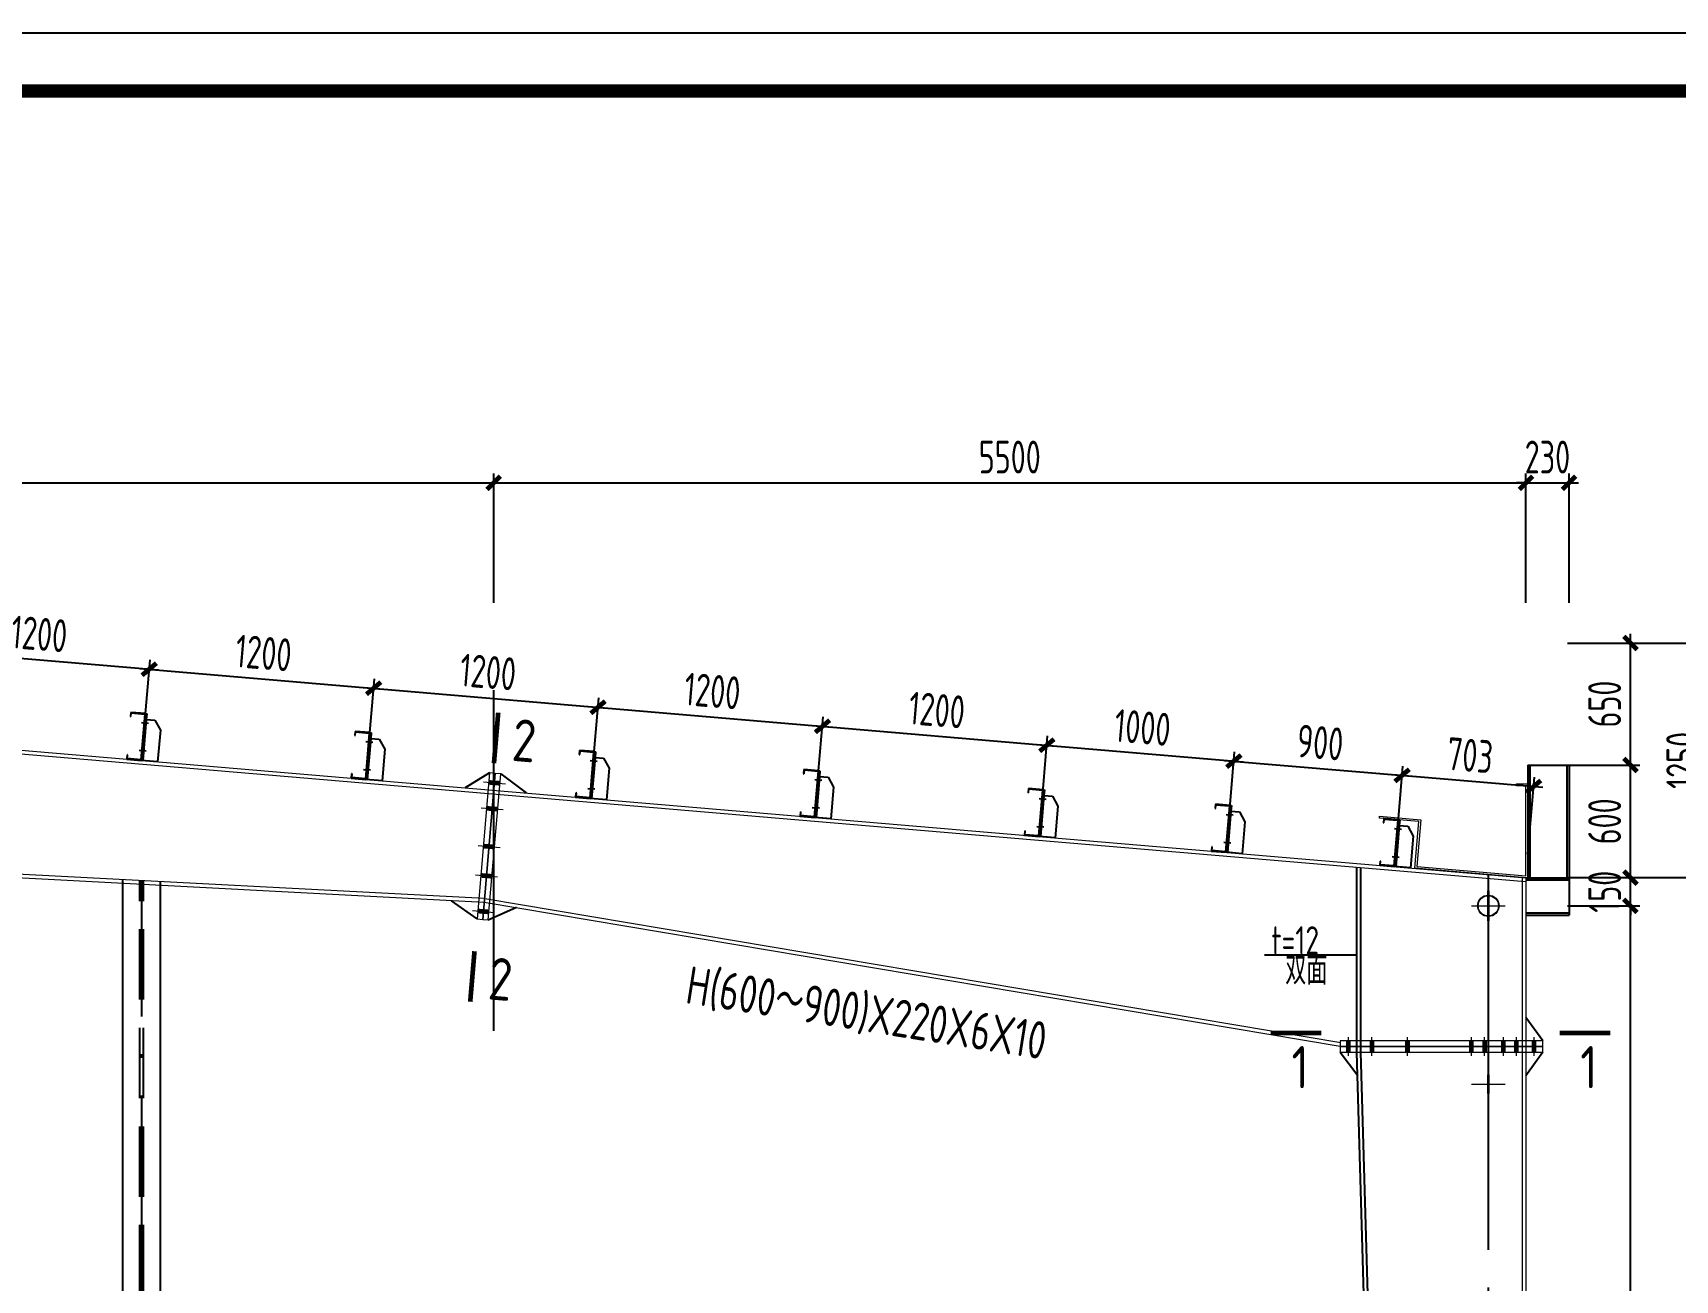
# Model space of a CAD drawing. Extents: x -3102990 to -851544, y -5293060 to -2540151.
# Drawn here: x -1208097 to -1190595, y -2644194 to -2630902 of the extents above; entities that cross this region are included whole.
import ezdxf

# ---------------------------------------------------------------- set-up
doc = ezdxf.new("R2010")
doc.units = 0
doc.header["$LTSCALE"] = 1000
doc.header["$PDMODE"] = 1
doc.linetypes.add('DASH', pattern=[0.35, 0.25, -0.1])
doc.linetypes.add('DOTE', pattern=[2.42, 2, -0.2, 0.02, -0.2])
doc.layers.get('0').update_dxf_attribs({"linetype": 'CONTINUOUS'})
doc.layers.get('Defpoints').update_dxf_attribs({"linetype": 'CONTINUOUS'})
for name, color, linetype in [('10', 7, 'CONTINUOUS'), ('AXIS', 253, 'DOTE'), ('BEAM_CON', 4, 'CONTINUOUS'), ('COLU', 7, 'CONTINUOUS'), ('DIM', 3, 'CONTINUOUS'), ('NUM', 7, 'CONTINUOUS'), ('PUB_TITLE', 4, 'CONTINUOUS'), ('REIN', 1, 'CONTINUOUS'), ('TEXT', 7, 'CONTINUOUS'), ('柱子', 3, 'CONTINUOUS'), ('檩托', 151, 'CONTINUOUS')]:
    doc.layers.add(name, color=color, linetype=linetype)
doc.layers.add('yichutu', color=7, linetype='CONTINUOUS', true_color=0xffffff, plot=False)
doc.styles.add('TSSD_Dimension', font='tssdeng.shx', dxfattribs={"width": 0.7, "bigfont": 'Hztxt.shx'})
doc.styles.add('TSSD_Norm', font='Tssdeng.shx', dxfattribs={"width": 0.75, "bigfont": 'hztxt.shx'})
doc.styles.add('TSSD_Rein', font='Tssdeng.shx', dxfattribs={"width": 0.75, "bigfont": 'hztxt.shx'})
doc.dimstyles.new('TSSD_50_100', dxfattribs={"dimtxt": 350, "dimasz": 100, "dimexe": 100, "dimexo": 250, "dimgap": 100, "dimtad": 1, "dimdec": 0, "dimlfac": 0.5, "dimzin": 0, "dimdsep": 46, "dimtxsty": 'TSSD_Dimension', "dimblk": 'ARCHTICK', "dimcen": 0, "dimdle": 100, "dimclrt": 7, "dimadec": 0, "dimazin": 0, "dimtfac": 1, "dimtdec": 0, "dimtix": 1, "dimtmove": 2, "dimatfit": 3, "dimfxl": 1, "dimtolj": 1, "dimtzin": 0, "dimarcsym": 0})

# ---------------------------------------------------------------- blocks, each defined once
blk = doc.blocks.new('_ArchTick')
at = {"color": 0, "const_width": 0.5}
blk.add_lwpolyline([(-0.71, -0.71), (0.71, 0.71)], dxfattribs=at)
blk = doc.blocks.new('*D502')
at = {"layer": 'Defpoints', "color": 0, "ltscale": 1.5}
for p in [(-1191534, -2639905), (-1191534, -2675905), (-1190240, -2675905)]:
    blk.add_point(p, dxfattribs=at)
at = {"layer": 'DIM', "color": 0, "lineweight": -2, "ltscale": 1.5}
for p, q in [((-1191284, -2639905), (-1190140, -2639905)), ((-1190240, -2639805), (-1190240, -2676005)), ((-1191284, -2675905), (-1190140, -2675905))]:
    blk.add_line(p, q, dxfattribs=at)
at = {"layer": 'DIM', "color": 0, "lineweight": -2, "ltscale": 1.5, "xscale": 100, "yscale": 100, "zscale": 100}
for p, rotation in [((-1190240, -2639905), 90), ((-1190240, -2675905), 270)]:
    blk.add_blockref('_ArchTick', p, dxfattribs=dict(at, rotation=rotation))
at = {"layer": 'DIM', "color": 7, "ltscale": 1.5, "insert": (-1190515, -2657905), "char_height": 350, "attachment_point": 5, "rotation": 90, "style": 'TSSD_Dimension'}
blk.add_mtext('\\A1;18000', dxfattribs=at)
blk = doc.blocks.new('A$C28752233')
at = {"layer": '檩托'}
for p, q in [((-151, 23), (-219, -78)), ((-60, 23), (-151, 23)), ((-60, 83), (-60, 23)), ((-46, 83), (-60, 83)), ((-60, 23), (-60, -417)), ((-46, 83), (111, 83)), ((-46, -417), (-46, 83)), ((-46, -417), (-46, 83)), ((-40, 78), (-40, -411)), ((106, 78), (-40, 78)), ((106, 38), (106, 78)), ((111, 38), (106, 38)), ((111, 83), (111, 38)), ((-219, -78), (-219, -417)), ((-87, -18), (-12, -18)), ((-87, -316), (-12, -316)), ((-219, -417), (-46, -417)), ((111, -417), (-46, -417)), ((-40, -411), (106, -411)), ((106, -372), (111, -372)), ((106, -411), (106, -372)), ((111, -372), (111, -417))]:
    blk.add_line(p, q, dxfattribs=at)
at = {"layer": '檩托', "const_width": 20, "elevation": 793}
blk.add_lwpolyline([(-60, -18), (-40, -18)], dxfattribs=at)
at = {"layer": '檩托', "const_width": 20}
blk.add_lwpolyline([(-60, -316), (-40, -316)], dxfattribs=at)
blk = doc.blocks.new('*D484')
at = {"layer": 'Defpoints', "color": 0, "ltscale": 1.5}
for p in [(-1206857, -2637684), (-1209330, -2638452), (-1206939, -2638655)]:
    blk.add_point(p, dxfattribs=at)
at = {"layer": 'DIM', "color": 0, "lineweight": -2, "ltscale": 1.5}
for p, q in [((-1209348, -2637473), (-1206757, -2637692)), ((-1209309, -2638203), (-1209240, -2637382)), ((-1206918, -2638406), (-1206848, -2637584))]:
    blk.add_line(p, q, dxfattribs=at)
at = {"layer": 'DIM', "color": 0, "lineweight": -2, "ltscale": 1.5, "xscale": 100, "yscale": 100, "zscale": 100}
for p, rotation in [((-1209248, -2637481), 175.1559996245568), ((-1206857, -2637684), 355.1559996245568)]:
    blk.add_blockref('_ArchTick', p, dxfattribs=dict(at, rotation=rotation))
at = {"layer": 'DIM', "color": 7, "ltscale": 1.5, "insert": (-1208029, -2637308), "char_height": 350, "attachment_point": 5, "rotation": 355.156, "style": 'TSSD_Dimension'}
blk.add_mtext('\\A1;1200', dxfattribs=at)
blk = doc.blocks.new('*D485')
at = {"layer": 'Defpoints', "color": 0, "ltscale": 1.5}
for p in [(-1204465, -2637886), (-1206939, -2638655), (-1204548, -2638858)]:
    blk.add_point(p, dxfattribs=at)
at = {"layer": 'DIM', "color": 0, "lineweight": -2, "ltscale": 1.5}
for p, q in [((-1206918, -2638406), (-1206848, -2637584)), ((-1206956, -2637675), (-1204366, -2637895)), ((-1204526, -2638608), (-1204457, -2637787))]:
    blk.add_line(p, q, dxfattribs=at)
at = {"layer": 'DIM', "color": 0, "lineweight": -2, "ltscale": 1.5, "xscale": 100, "yscale": 100, "zscale": 100}
for p, rotation in [((-1206857, -2637684), 175.1559996245568), ((-1204465, -2637886), 355.1559996245568)]:
    blk.add_blockref('_ArchTick', p, dxfattribs=dict(at, rotation=rotation))
at = {"layer": 'DIM', "color": 7, "ltscale": 1.5, "insert": (-1205638, -2637511), "char_height": 350, "attachment_point": 5, "rotation": 355.156, "style": 'TSSD_Dimension'}
blk.add_mtext('\\A1;1200', dxfattribs=at)
blk = doc.blocks.new('*D486')
at = {"layer": 'Defpoints', "color": 0, "ltscale": 1.5}
for p in [(-1202074, -2638089), (-1204548, -2638858), (-1202156, -2639060)]:
    blk.add_point(p, dxfattribs=at)
at = {"layer": 'DIM', "color": 0, "lineweight": -2, "ltscale": 1.5}
for p, q in [((-1204526, -2638608), (-1204457, -2637787)), ((-1204565, -2637878), (-1201974, -2638098)), ((-1202135, -2638811), (-1202065, -2637989))]:
    blk.add_line(p, q, dxfattribs=at)
at = {"layer": 'DIM', "color": 0, "lineweight": -2, "ltscale": 1.5, "xscale": 100, "yscale": 100, "zscale": 100}
for p, rotation in [((-1204465, -2637886), 175.1559996245568), ((-1202074, -2638089), 355.1559996245568)]:
    blk.add_blockref('_ArchTick', p, dxfattribs=dict(at, rotation=rotation))
at = {"layer": 'DIM', "color": 7, "ltscale": 1.5, "insert": (-1203246, -2637714), "char_height": 350, "attachment_point": 5, "rotation": 355.156, "style": 'TSSD_Dimension'}
blk.add_mtext('\\A1;1200', dxfattribs=at)
blk = doc.blocks.new('*D487')
at = {"layer": 'Defpoints', "color": 0, "ltscale": 1.5}
for p in [(-1199682, -2638292), (-1202156, -2639060), (-1199765, -2639263)]:
    blk.add_point(p, dxfattribs=at)
at = {"layer": 'DIM', "color": 0, "lineweight": -2, "ltscale": 1.5}
for p, q in [((-1202135, -2638811), (-1202065, -2637989)), ((-1202174, -2638081), (-1199583, -2638300)), ((-1199744, -2639014), (-1199674, -2638192))]:
    blk.add_line(p, q, dxfattribs=at)
at = {"layer": 'DIM', "color": 0, "lineweight": -2, "ltscale": 1.5, "xscale": 100, "yscale": 100, "zscale": 100}
for p, rotation in [((-1202074, -2638089), 175.1559996245568), ((-1199682, -2638292), 355.1559996245568)]:
    blk.add_blockref('_ArchTick', p, dxfattribs=dict(at, rotation=rotation))
at = {"layer": 'DIM', "color": 7, "ltscale": 1.5, "insert": (-1200855, -2637916), "char_height": 350, "attachment_point": 5, "rotation": 355.156, "style": 'TSSD_Dimension'}
blk.add_mtext('\\A1;1200', dxfattribs=at)
blk = doc.blocks.new('*D488')
at = {"layer": 'Defpoints', "color": 0, "ltscale": 1.5}
for p in [(-1197291, -2638494), (-1199765, -2639263), (-1197373, -2639466)]:
    blk.add_point(p, dxfattribs=at)
at = {"layer": 'DIM', "color": 0, "lineweight": -2, "ltscale": 1.5}
for p, q in [((-1199744, -2639014), (-1199674, -2638192)), ((-1199782, -2638283), (-1197191, -2638503)), ((-1197352, -2639216), (-1197283, -2638395))]:
    blk.add_line(p, q, dxfattribs=at)
at = {"layer": 'DIM', "color": 0, "lineweight": -2, "ltscale": 1.5, "xscale": 100, "yscale": 100, "zscale": 100}
for p, rotation in [((-1199682, -2638292), 175.1559996245568), ((-1197291, -2638494), 355.1559996245568)]:
    blk.add_blockref('_ArchTick', p, dxfattribs=dict(at, rotation=rotation))
at = {"layer": 'DIM', "color": 7, "ltscale": 1.5, "insert": (-1198463, -2638119), "char_height": 350, "attachment_point": 5, "rotation": 355.156, "style": 'TSSD_Dimension'}
blk.add_mtext('\\A1;1200', dxfattribs=at)
blk = doc.blocks.new('*D489')
at = {"layer": 'Defpoints', "color": 0, "ltscale": 1.5}
for p in [(-1203186, -2635698), (-1221686, -2637225), (-1203186, -2637225)]:
    blk.add_point(p, dxfattribs=at)
at = {"layer": 'DIM', "color": 0, "lineweight": -2, "ltscale": 1.5}
for p, q in [((-1221786, -2635698), (-1203086, -2635698)), ((-1221686, -2636975), (-1221686, -2635598)), ((-1203186, -2636975), (-1203186, -2635598))]:
    blk.add_line(p, q, dxfattribs=at)
at = {"layer": 'DIM', "color": 0, "lineweight": -2, "ltscale": 1.5, "xscale": 100, "yscale": 100, "zscale": 100, "rotation": 180}
blk.add_blockref('_ArchTick', (-1221686, -2635698), dxfattribs=at)
at = {"layer": 'DIM', "color": 0, "lineweight": -2, "ltscale": 1.5, "xscale": 100, "yscale": 100, "zscale": 100}
blk.add_blockref('_ArchTick', (-1203186, -2635698), dxfattribs=at)
at = {"layer": 'DIM', "color": 7, "ltscale": 1.5, "insert": (-1212436, -2635423), "char_height": 350, "attachment_point": 5, "style": 'TSSD_Dimension'}
blk.add_mtext('\\A1;9250', dxfattribs=at)
blk = doc.blocks.new('*D490')
at = {"layer": 'Defpoints', "color": 0, "ltscale": 1.5}
for p in [(-1192186, -2635698), (-1203186, -2637225), (-1192186, -2637225)]:
    blk.add_point(p, dxfattribs=at)
at = {"layer": 'DIM', "color": 0, "lineweight": -2, "ltscale": 1.5}
for p, q in [((-1203286, -2635698), (-1192086, -2635698)), ((-1203186, -2636975), (-1203186, -2635598)), ((-1192186, -2636975), (-1192186, -2635598))]:
    blk.add_line(p, q, dxfattribs=at)
at = {"layer": 'DIM', "color": 0, "lineweight": -2, "ltscale": 1.5, "xscale": 100, "yscale": 100, "zscale": 100, "rotation": 180}
blk.add_blockref('_ArchTick', (-1203186, -2635698), dxfattribs=at)
at = {"layer": 'DIM', "color": 0, "lineweight": -2, "ltscale": 1.5, "xscale": 100, "yscale": 100, "zscale": 100}
blk.add_blockref('_ArchTick', (-1192186, -2635698), dxfattribs=at)
at = {"layer": 'DIM', "color": 7, "ltscale": 1.5, "insert": (-1197686, -2635423), "char_height": 350, "attachment_point": 5, "style": 'TSSD_Dimension'}
blk.add_mtext('\\A1;5500', dxfattribs=at)
blk = doc.blocks.new('*D491')
at = {"layer": 'Defpoints', "color": 0, "ltscale": 1.5}
for p in [(-1191726, -2635698), (-1192186, -2637225), (-1191726, -2637225)]:
    blk.add_point(p, dxfattribs=at)
at = {"layer": 'DIM', "color": 0, "lineweight": -2, "ltscale": 1.5}
for p, q in [((-1192186, -2635698), (-1192286, -2635698)), ((-1192186, -2636975), (-1192186, -2635598)), ((-1192186, -2635698), (-1191726, -2635698)), ((-1191726, -2636975), (-1191726, -2635598)), ((-1191726, -2635698), (-1191626, -2635698))]:
    blk.add_line(p, q, dxfattribs=at)
at = {"layer": 'DIM', "color": 0, "lineweight": -2, "ltscale": 1.5, "xscale": 100, "yscale": 100, "zscale": 100}
blk.add_blockref('_ArchTick', (-1192186, -2635698), dxfattribs=at)
at = {"layer": 'DIM', "color": 0, "lineweight": -2, "ltscale": 1.5, "xscale": 100, "yscale": 100, "zscale": 100, "rotation": 180}
blk.add_blockref('_ArchTick', (-1191726, -2635698), dxfattribs=at)
at = {"layer": 'DIM', "color": 7, "ltscale": 1.5, "insert": (-1191956, -2635423), "char_height": 350, "attachment_point": 5, "style": 'TSSD_Dimension'}
blk.add_mtext('\\A1;230', dxfattribs=at)
blk = doc.blocks.new('*D492')
at = {"layer": 'Defpoints', "color": 0, "ltscale": 1.5}
for p in [(-1195298, -2638663), (-1197373, -2639466), (-1195380, -2639634)]:
    blk.add_point(p, dxfattribs=at)
at = {"layer": 'DIM', "color": 0, "lineweight": -2, "ltscale": 1.5}
for p, q in [((-1197391, -2638486), (-1195199, -2638672)), ((-1197352, -2639216), (-1197283, -2638395)), ((-1195359, -2639385), (-1195290, -2638564))]:
    blk.add_line(p, q, dxfattribs=at)
at = {"layer": 'DIM', "color": 0, "lineweight": -2, "ltscale": 1.5, "xscale": 100, "yscale": 100, "zscale": 100}
for p, rotation in [((-1197291, -2638494), 175.1559996249161), ((-1195298, -2638663), 355.1559996249162)]:
    blk.add_blockref('_ArchTick', p, dxfattribs=dict(at, rotation=rotation))
at = {"layer": 'DIM', "color": 7, "ltscale": 1.5, "insert": (-1196271, -2638305), "char_height": 350, "attachment_point": 5, "rotation": 355.156, "style": 'TSSD_Dimension'}
blk.add_mtext('\\A1;1000', dxfattribs=at)
blk = doc.blocks.new('*D493')
at = {"layer": 'Defpoints', "color": 0, "ltscale": 1.5}
for p in [(-1193505, -2638815), (-1195380, -2639634), (-1193587, -2639786)]:
    blk.add_point(p, dxfattribs=at)
at = {"layer": 'DIM', "color": 0, "lineweight": -2, "ltscale": 1.5}
for p, q in [((-1195398, -2638655), (-1193405, -2638824)), ((-1195359, -2639385), (-1195290, -2638564)), ((-1193566, -2639537), (-1193496, -2638716))]:
    blk.add_line(p, q, dxfattribs=at)
at = {"layer": 'DIM', "color": 0, "lineweight": -2, "ltscale": 1.5, "xscale": 100, "yscale": 100, "zscale": 100}
for p, rotation in [((-1195298, -2638663), 175.1559996245568), ((-1193505, -2638815), 355.1559996245568)]:
    blk.add_blockref('_ArchTick', p, dxfattribs=dict(at, rotation=rotation))
at = {"layer": 'DIM', "color": 7, "ltscale": 1.5, "insert": (-1194378, -2638465), "char_height": 350, "attachment_point": 5, "rotation": 355.156, "style": 'TSSD_Dimension'}
blk.add_mtext('\\A1;900', dxfattribs=at)
blk = doc.blocks.new('*D494')
at = {"layer": 'Defpoints', "color": 0, "ltscale": 1.5}
for p in [(-1192104, -2638934), (-1193587, -2639786), (-1192186, -2639905)]:
    blk.add_point(p, dxfattribs=at)
at = {"layer": 'DIM', "color": 0, "lineweight": -2, "ltscale": 1.5}
for p, q in [((-1193566, -2639537), (-1193496, -2638716)), ((-1193604, -2638807), (-1192004, -2638942)), ((-1192165, -2639656), (-1192095, -2638834))]:
    blk.add_line(p, q, dxfattribs=at)
at = {"layer": 'DIM', "color": 0, "lineweight": -2, "ltscale": 1.5, "xscale": 100, "yscale": 100, "zscale": 100}
for p, rotation in [((-1193505, -2638815), 175.1559996245568), ((-1192104, -2638934), 355.1559996245568)]:
    blk.add_blockref('_ArchTick', p, dxfattribs=dict(at, rotation=rotation))
at = {"layer": 'DIM', "color": 7, "ltscale": 1.5, "insert": (-1192781, -2638601), "char_height": 350, "attachment_point": 5, "rotation": 355.156, "style": 'TSSD_Dimension'}
blk.add_mtext('\\A1;703', dxfattribs=at)
blk = doc.blocks.new('*D496')
at = {"layer": 'Defpoints', "color": 0, "ltscale": 1.5}
for p in [(-1191994, -2640205), (-1191072, -2640205), (-1191994, -2665905)]:
    blk.add_point(p, dxfattribs=at)
at = {"layer": 'DIM', "color": 0, "lineweight": -2, "ltscale": 1.5}
for p, q in [((-1191072, -2666005), (-1191072, -2640105)), ((-1191744, -2640205), (-1190972, -2640205)), ((-1191744, -2665905), (-1190972, -2665905))]:
    blk.add_line(p, q, dxfattribs=at)
at = {"layer": 'DIM', "color": 0, "lineweight": -2, "ltscale": 1.5, "xscale": 100, "yscale": 100, "zscale": 100}
for p, rotation in [((-1191072, -2640205), 90), ((-1191072, -2665905), 270)]:
    blk.add_blockref('_ArchTick', p, dxfattribs=dict(at, rotation=rotation))
at = {"layer": 'DIM', "color": 7, "ltscale": 1.5, "insert": (-1191347, -2653055), "char_height": 350, "attachment_point": 5, "rotation": 90, "style": 'TSSD_Dimension'}
blk.add_mtext('\\A1;12850', dxfattribs=at)
blk = doc.blocks.new('*D497')
at = {"layer": 'Defpoints', "color": 0, "ltscale": 1.5}
for p in [(-1191994, -2639905), (-1191072, -2639905), (-1191994, -2640205)]:
    blk.add_point(p, dxfattribs=at)
at = {"layer": 'DIM', "color": 0, "lineweight": -2, "ltscale": 1.5}
for p, q in [((-1191744, -2639905), (-1190972, -2639905)), ((-1191072, -2639905), (-1191072, -2639805)), ((-1191072, -2640205), (-1191072, -2639905)), ((-1191744, -2640205), (-1190972, -2640205)), ((-1191072, -2640205), (-1191072, -2640305))]:
    blk.add_line(p, q, dxfattribs=at)
at = {"layer": 'DIM', "color": 0, "lineweight": -2, "ltscale": 1.5, "xscale": 100, "yscale": 100, "zscale": 100}
for p, rotation in [((-1191072, -2639905), 270), ((-1191072, -2640205), 90)]:
    blk.add_blockref('_ArchTick', p, dxfattribs=dict(at, rotation=rotation))
at = {"layer": 'DIM', "color": 7, "ltscale": 1.5, "insert": (-1191347, -2640055), "char_height": 350, "attachment_point": 5, "rotation": 90, "style": 'TSSD_Dimension'}
blk.add_mtext('\\A1;150', dxfattribs=at)
blk = doc.blocks.new('*D498')
at = {"layer": 'Defpoints', "color": 0, "ltscale": 1.5}
for p in [(-1191994, -2638705), (-1191072, -2638705), (-1191994, -2639905)]:
    blk.add_point(p, dxfattribs=at)
at = {"layer": 'DIM', "color": 0, "lineweight": -2, "ltscale": 1.5}
for p, q in [((-1191744, -2638705), (-1190972, -2638705)), ((-1191072, -2640005), (-1191072, -2638605)), ((-1191744, -2639905), (-1190972, -2639905))]:
    blk.add_line(p, q, dxfattribs=at)
at = {"layer": 'DIM', "color": 0, "lineweight": -2, "ltscale": 1.5, "xscale": 100, "yscale": 100, "zscale": 100}
for p, rotation in [((-1191072, -2638705), 90), ((-1191072, -2639905), 270)]:
    blk.add_blockref('_ArchTick', p, dxfattribs=dict(at, rotation=rotation))
at = {"layer": 'DIM', "color": 7, "ltscale": 1.5, "insert": (-1191347, -2639305), "char_height": 350, "attachment_point": 5, "rotation": 90, "style": 'TSSD_Dimension'}
blk.add_mtext('\\A1;600', dxfattribs=at)
blk = doc.blocks.new('*D499')
at = {"layer": 'Defpoints', "color": 0, "ltscale": 1.5}
for p in [(-1191994, -2637405), (-1191072, -2637405), (-1191994, -2638705)]:
    blk.add_point(p, dxfattribs=at)
at = {"layer": 'DIM', "color": 0, "lineweight": -2, "ltscale": 1.5}
for p, q in [((-1191072, -2638805), (-1191072, -2637305)), ((-1191744, -2637405), (-1190972, -2637405)), ((-1191744, -2638705), (-1190972, -2638705))]:
    blk.add_line(p, q, dxfattribs=at)
at = {"layer": 'DIM', "color": 0, "lineweight": -2, "ltscale": 1.5, "xscale": 100, "yscale": 100, "zscale": 100}
for p, rotation in [((-1191072, -2637405), 90), ((-1191072, -2638705), 270)]:
    blk.add_blockref('_ArchTick', p, dxfattribs=dict(at, rotation=rotation))
at = {"layer": 'DIM', "color": 7, "ltscale": 1.5, "insert": (-1191347, -2638055), "char_height": 350, "attachment_point": 5, "rotation": 90, "style": 'TSSD_Dimension'}
blk.add_mtext('\\A1;650', dxfattribs=at)
blk = doc.blocks.new('*D500')
at = {"layer": 'Defpoints', "color": 0, "ltscale": 1.5}
for p in [(-1191534, -2637405), (-1190240, -2637405), (-1191534, -2639905)]:
    blk.add_point(p, dxfattribs=at)
at = {"layer": 'DIM', "color": 0, "lineweight": -2, "ltscale": 1.5}
for p, q in [((-1190240, -2640005), (-1190240, -2637305)), ((-1191284, -2637405), (-1190140, -2637405)), ((-1191284, -2639905), (-1190140, -2639905))]:
    blk.add_line(p, q, dxfattribs=at)
at = {"layer": 'DIM', "color": 0, "lineweight": -2, "ltscale": 1.5, "xscale": 100, "yscale": 100, "zscale": 100}
for p, rotation in [((-1190240, -2637405), 90), ((-1190240, -2639905), 270)]:
    blk.add_blockref('_ArchTick', p, dxfattribs=dict(at, rotation=rotation))
at = {"layer": 'DIM', "color": 7, "ltscale": 1.5, "insert": (-1190515, -2638655), "char_height": 350, "attachment_point": 5, "rotation": 90, "style": 'TSSD_Dimension'}
blk.add_mtext('\\A1;1250', dxfattribs=at)
blk = doc.blocks.new('A$C154754DE')
at = {"layer": 'PUB_TITLE'}
blk.add_lwpolyline([(0, 0), (0, 59400), (105125, 59400), (105125, 0)], close=True, dxfattribs=at)
at = {"layer": 'PUB_TITLE', "const_width": 141}
blk.add_lwpolyline([(103711, 369), (103711, 58781), (1429, 58781), (1429, 369), (103711, 369)], dxfattribs=at)
blk = doc.blocks.new('yct-1051-594-105125-59399.99998844-100-1002.0')
at = {"layer": 'yichutu', "color": 7, "true_color": 0xffffff}
blk.add_lwpolyline([(0, 0), (0, 59400), (105125, 59400), (105125, 0)], close=True, dxfattribs=at)

msp = doc.modelspace()

# ---------------------------------------------------------------- linework, layer by layer
at = {"color": 4, "lineweight": 5, "ltscale": 1.5, "elevation": -2}
for points in [[(-1192472.15, -2640205.11, -1), (-1192700.15, -2640205.11, -1)], [(-1192478.15, -2640205.11, -1), (-1192694.15, -2640205.11, -1)]]:
    msp.add_lwpolyline(points, format="xyb", close=True, dxfattribs=at)
msp.add_lwpolyline([(-1192576.15, -2640045.11), (-1192596.15, -2640045.11), (-1192596.15, -2640365.11), (-1192576.15, -2640365.11)], close=True, dxfattribs=at)
at = {"color": 4, "lineweight": 5, "ltscale": 1.5}
msp.add_lwpolyline([(-1192576.15, -2642005.19), (-1192596.15, -2642005.19), (-1192596.15, -2642205.19), (-1192576.15, -2642205.19)], close=True, dxfattribs=at)
at = {"layer": '10', "color": 6, "const_width": 50}
for points in [[(-1203137.26, -2638146.77), (-1203182.85, -2638684.84)], [(-1203390.22, -2640688.96), (-1203435.82, -2641227.04)], [(-1194364.72, -2641558.87), (-1194904.72, -2641558.87)], [(-1191287.7, -2641558.87), (-1191827.7, -2641558.87)]]:
    msp.add_lwpolyline(points, dxfattribs=at)
at = {"layer": 'AXIS', "ltscale": 2}
for p, q in [((-1203186.15, -2637905.9), (-1203186.15, -2641538.9)), ((-1206936.15, -2655905.11), (-1206936.15, -2639938.27)), ((-1192586.15, -2639871.21), (-1192586.15, -2675905.11))]:
    msp.add_line(p, q, dxfattribs=at)
at = {"layer": 'AXIS', "lineweight": 5, "ltscale": 0.5}
for p, q in [((-1192765.65, -2640205.11, -2), (-1192406.65, -2640205.11, -2)), ((-1192765.65, -2642105.19), (-1192406.65, -2642105.19))]:
    msp.add_line(p, q, dxfattribs=at)
at = {"layer": 'BEAM_CON', "lineweight": 5, "ltscale": 1.5}
msp.add_lwpolyline([(-1193746.56, -2639271.08), (-1193746.56, -2639250.98), (-1193306.25, -2639290.46), (-1193347.72, -2639786.48), (-1192186.15, -2639885.11), (-1192186.15, -2639885.11), (-1192186.15, -2638925.11), (-1192286.15, -2638925.11), (-1192286.15, -2638905.11), (-1192166.15, -2638905.11), (-1192166.15, -2639905.11), (-1192186.15, -2639905.11), (-1193367.71, -2639804.97), (-1193325.49, -2639306.76), (-1193746.56, -2639271.08)], dxfattribs=at)
at = {"layer": 'COLU', "color": 4, "lineweight": 5}
for p, q in [((-1221689.52, -2637444.96), (-1192189.52, -2639944.96)), ((-1221686.15, -2637405.11), (-1192186.15, -2639905.11)), ((-1203294.72, -2638884.05), (-1203060.76, -2638903.88)), ((-1203287.48, -2640168.62), (-1221686.15, -2639205.11)), ((-1203285.38, -2640128.67), (-1221684.05, -2639165.16)), ((-1203318.13, -2639160.28), (-1203084.17, -2639180.11)), ((-1203352.26, -2639563.12), (-1203118.31, -2639582.95)), ((-1203378.73, -2639875.4), (-1203144.77, -2639895.23)), ((-1192226.15, -2639901.72), (-1192226.15, -2675905.11)), ((-1192186.15, -2639905.11), (-1192186.15, -2675905.11)), ((-1203410.9, -2640255.08), (-1203176.95, -2640274.9)), ((-1194166.15, -2641705.19), (-1203287.48, -2640168.62)), ((-1194159.5, -2641665.75), (-1203280.83, -2640129.17)), ((-1194077.52, -2641805.23), (-1194077.52, -2641605.16)), ((-1193826.29, -2641805.23), (-1193826.29, -2641605.16)), ((-1193447.59, -2641805.23), (-1193447.59, -2641605.16)), ((-1192766.15, -2641805.23), (-1192766.15, -2641605.16)), ((-1192626.15, -2641805.23), (-1192626.15, -2641605.16)), ((-1192426.15, -2641805.23), (-1192426.15, -2641605.16)), ((-1192286.15, -2641805.23), (-1192286.15, -2641605.16)), ((-1192098.12, -2641805.23), (-1192098.12, -2641605.16))]:
    msp.add_line(p, q, dxfattribs=at)
at = {"layer": 'COLU', "color": 4, "ltscale": 1.5}
for p, q in [((-1203230.73, -2638788.48), (-1203491.23, -2638947.05)), ((-1203111.16, -2638798.61), (-1202839.76, -2639002.26)), ((-1207136.15, -2654574.6), (-1207136.15, -2639927.79)), ((-1193986.15, -2641765.19), (-1193986.15, -2639792.71)), ((-1193946.18, -2641763.43), (-1193946.18, -2639796.1)), ((-1206736.15, -2654608.5), (-1206736.15, -2639948.74)), ((-1203362.63, -2640344.92), (-1203635.99, -2640150.31)), ((-1203243.06, -2640355.05), (-1202942.08, -2640219.66)), ((-1192006.15, -2641645.19), (-1192186.15, -2641395.19)), ((-1194166.15, -2641765.19), (-1193975.14, -2642014.71)), ((-1193586.15, -2655606.46), (-1193986.15, -2641765.19)), ((-1193546.16, -2655605.24), (-1193946.16, -2641763.96)), ((-1192006.15, -2641765.19), (-1192186.15, -2642015.19))]:
    msp.add_line(p, q, dxfattribs=at)
at = {"layer": 'COLU', "color": 4, "linetype": 'DASH', "ltscale": 3}
for p, q in [((-1206956.15, -2655905.11), (-1206956.15, -2639937.22)), ((-1206916.15, -2655905.11), (-1206916.15, -2639939.31))]:
    msp.add_line(p, q, dxfattribs=at)
at = {"layer": 'COLU', "color": 4, "lineweight": 5}
for points in [[(-1203170.95, -2638793.55), (-1203230.73, -2638788.48), (-1203362.63, -2640344.92), (-1203302.85, -2640349.98)], [(-1203111.16, -2638798.61), (-1203170.95, -2638793.55), (-1203302.85, -2640349.98), (-1203243.06, -2640355.05)], [(-1194166.15, -2641645.19), (-1194166.15, -2641705.19), (-1192006.15, -2641705.19), (-1192006.15, -2641645.19)], [(-1194166.15, -2641705.19), (-1194166.15, -2641765.19), (-1192006.15, -2641765.19), (-1192006.15, -2641705.19)]]:
    msp.add_lwpolyline(points, close=True, dxfattribs=at)
at = {"layer": 'NUM', "ltscale": 1.5}
msp.add_line((-1193986.15, -2640732.09), (-1194971.91, -2640732.09), dxfattribs=at)
at = {"layer": 'REIN', "color": 4, "const_width": 50}
for points in [[(-1203119.7, -2638899.39), (-1203239.27, -2638889.25)], [(-1203143.11, -2639175.62), (-1203262.68, -2639165.49)], [(-1203177.25, -2639578.46), (-1203296.82, -2639568.32)], [(-1203203.71, -2639890.74), (-1203323.28, -2639880.61)], [(-1203235.89, -2640270.41), (-1203355.46, -2640260.28)], [(-1194077.52, -2641765.19), (-1194077.52, -2641645.19)], [(-1193826.29, -2641765.19), (-1193826.29, -2641645.19)], [(-1193447.59, -2641765.19), (-1193447.59, -2641645.19)], [(-1192766.15, -2641765.19), (-1192766.15, -2641645.19)], [(-1192626.15, -2641765.19), (-1192626.15, -2641645.19)], [(-1192426.15, -2641765.19), (-1192426.15, -2641645.19)], [(-1192286.15, -2641765.19), (-1192286.15, -2641645.19)], [(-1192098.12, -2641765.19), (-1192098.12, -2641645.19)]]:
    msp.add_lwpolyline(points, dxfattribs=at)
at = {"layer": 'TEXT', "color": 4, "lineweight": 5}
for p, q in [((-1192186.15, -2639885.11), (-1192186.15, -2639885.11)), ((-1192186.15, -2639905.11), (-1192166.15, -2639905.11))]:
    msp.add_line(p, q, dxfattribs=at)
at = {"layer": '柱子', "color": 4}
for p, q in [((-1192166.15, -2638705.11), (-1192166.15, -2639905.11)), ((-1192166.15, -2638705.11), (-1191726.15, -2638705.11, 0)), ((-1192142.15, -2638705.11, 0), (-1192142.15, -2639905.11)), ((-1191750.15, -2638705.11, 0), (-1191750.15, -2639905.11)), ((-1191726.15, -2638705.11, 0), (-1191726.15, -2639905.11)), ((-1192186.15, -2639905.11, -2), (-1191726.15, -2639905.11, -2)), ((-1192186.15, -2639929.11), (-1191726.15, -2639929.11)), ((-1191726.15, -2639905.11), (-1191726.15, -2640305.11)), ((-1192186.15, -2640281.11), (-1191726.15, -2640281.11)), ((-1192186.15, -2640305.11), (-1191726.15, -2640305.11))]:
    msp.add_line(p, q, dxfattribs=at)

# ---------------------------------------------------------------- block references
at = {"ltscale": 1.5}
msp.add_blockref('A$C154754DE', (-1262295.96, -2690302.41), dxfattribs=at)
at = {"layer": 'COLU', "ltscale": 1.5, "xscale": -1, "rotation": 355.1584017119421}
for p in [(-1206949.73, -2638235.78), (-1204558.3, -2638438.44), (-1202166.87, -2638641.1), (-1199775.45, -2638843.77), (-1197384.02, -2639046.43), (-1195391.16, -2639215.32), (-1193597.59, -2639367.31)]:
    msp.add_blockref('A$C28752233', p, dxfattribs=at)
at = {"layer": 'yichutu'}
msp.add_blockref('yct-1051-594-105125-59399.99998844-100-1002.0', (-1262295.97, -2690302.4), dxfattribs=at)

# ---------------------------------------------------------------- texts
at = {"layer": '10', "color": 6, "style": 'TSSD_Rein', "width": 0.85}
for p in [(-1203002.48, -2638658.16), (-1203255.44, -2641200.36)]:
    msp.add_text('2', height=450, rotation=355.156, dxfattribs=at).set_placement(p)
for p in [(-1194682.68, -2642149.38), (-1191605.66, -2642149.38)]:
    msp.add_text('1', height=450, dxfattribs=at).set_placement(p)
at = {"layer": 'TEXT', "ltscale": 1.5, "style": 'TSSD_Rein', "width": 0.75}
for s, p in [('t=12', (-1194898.43, -2640722.99)), ('双面', (-1194751, -2641044.83))]:
    msp.add_text(s, height=300, dxfattribs=at).set_placement(p)
at = {"layer": 'TEXT', "ltscale": 1.5, "style": 'TSSD_Norm', "width": 0.75}
msp.add_text('H(600～900)X220X6X10', height=400, rotation=351, dxfattribs=at).set_placement((-1201154.78, -2641239.77))

# ---------------------------------------------------------------- dimensions: what is measured, and where the dimension line sits
at = {"layer": 'DIM', "ltscale": 1.5}
for base, p1, p2, angle, picture, middle in [((-1203186.15, -2635698.05), (-1221686.15, -2637225.11), (-1203186.15, -2637225.11), 180, '*D489', (-1212436.15, -2635423.05)), ((-1192186.15, -2635698.05), (-1203186.15, -2637225.11), (-1192186.15, -2637225.11), 180, '*D490', (-1197686.15, -2635423.05)), ((-1191726.15, -2635698.05), (-1192186.15, -2637225.11), (-1191726.15, -2637225.11), 180, '*D491', (-1191956.15, -2635423.05)), ((-1206856.71, -2637683.81), (-1209330.43, -2638452.2), (-1206939.01, -2638654.87), 175.156, '*D484', (-1208029.21, -2637308.46)), ((-1204465.29, -2637886.48), (-1206939.01, -2638654.87), (-1204547.58, -2638857.53), 175.156, '*D485', (-1205637.78, -2637511.13)), ((-1191071.88, -2637405.11), (-1191993.73, -2638705.11), (-1191993.73, -2637405.11), 90, '*D499', (-1191346.88, -2638055.11)), ((-1190239.75, -2637405.11), (-1191533.73, -2639905.19), (-1191533.73, -2637405.11), 90, '*D500', (-1190514.75, -2638655.15)), ((-1202073.86, -2638089.14), (-1204547.58, -2638857.53), (-1202156.15, -2639060.19), 175.156, '*D486', (-1203246.35, -2637713.79)), ((-1199682.43, -2638291.8), (-1202156.15, -2639060.19), (-1199764.72, -2639262.86), 175.156, '*D487', (-1200854.92, -2637916.45)), ((-1197291, -2638494.47), (-1199764.72, -2639262.86), (-1197373.29, -2639465.52), 175.156, '*D488', (-1198463.49, -2638119.12)), ((-1193504.57, -2638815.35), (-1195380.45, -2639634.49), (-1193586.87, -2639786.49), 175.156, '*D493', (-1194378.14, -2638465.33)), ((-1192103.85, -2638934.06), (-1193586.87, -2639786.49), (-1192186.15, -2639905.19), 175.156, '*D494', (-1192780.99, -2638600.69)), ((-1191071.88, -2638705.11), (-1191993.73, -2639905.19), (-1191993.73, -2638705.11), 90, '*D498', (-1191346.88, -2639305.15)), ((-1191071.88, -2639905.19), (-1191993.73, -2640205.11), (-1191993.73, -2639905.19), 90, '*D497', (-1191346.88, -2640055.15)), ((-1190239.75, -2675905.11), (-1191533.73, -2639905.19), (-1191533.73, -2675905.11), 90, '*D502', (-1190514.75, -2657905.15)), ((-1191071.88, -2640205.11), (-1191993.73, -2665905.11), (-1191993.73, -2640205.11), 90, '*D496', (-1191346.88, -2653055.11))]:
    dim = msp.add_linear_dim(base=base, p1=p1, p2=p2, angle=angle, dimstyle='TSSD_50_100', dxfattribs=at)
    dim.commit()
    dim.dimension.update_dxf_attribs({"geometry": picture, "text_midpoint": middle})
dim = msp.add_aligned_dim(p1=(-1197373.3, -2639465.6), p2=(-1195380.45, -2639634.49), distance=974.62, dimstyle='TSSD_50_100', dxfattribs=at)
dim.commit()
dim.dimension.update_dxf_attribs({"geometry": '*D492', "text_midpoint": (-1196271.35, -2638304.89)})

doc.saveas('drawing.dxf')
